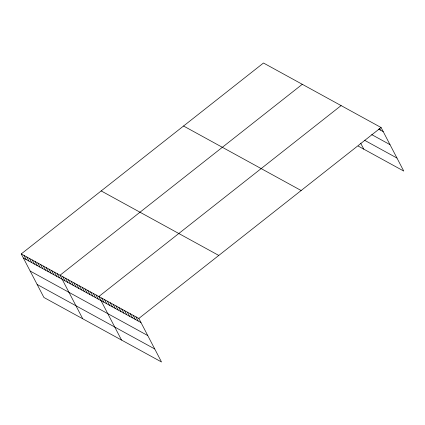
<?xml version="1.0" encoding="UTF-8"?>
<svg xmlns="http://www.w3.org/2000/svg" width="425" height="425" viewBox="0 0 425 425"><rect width="100%" height="100%" fill="white"/><g stroke="black" fill="none" stroke-linecap="round" stroke-linejoin="round"><path stroke-width="0.64" d="M21.25 253.932L138.847 318.442L161.516 361.988L43.918 297.479L21.25 253.932L263.484 63.012L381.082 127.521L403.75 171.068L358.222 146.094M302.292 84.299L60.058 275.219L82.726 318.766M341.1 105.586L98.866 296.507L121.534 340.058M138.847 318.442L381.082 127.521M378.643 129.11L383.212 131.617M371.71 134.608L389.991 144.638M364.416 140.192L396.971 158.047M183.547 126.012L301.144 190.522M101.187 190.926L218.785 255.436M23.38 258.028L140.978 322.538M30.159 271.049L147.757 335.559M37.14 284.463L154.737 348.973M379.445 128.297L380.359 130.05M360.66 143.167L363.768 149.133M135.989 316.875L138.125 320.971M133.137 315.308L135.267 319.403M130.278 313.74L132.409 317.836M127.42 312.173L129.556 316.274M124.567 310.606L126.698 314.707M121.709 309.044L123.845 313.14M118.857 307.477L120.987 311.573M115.998 305.91L118.134 310.006M113.146 304.342L115.276 308.438M110.287 302.775L112.418 306.871M107.429 301.208L109.565 305.304M104.577 299.641L106.707 303.737M101.718 298.074L103.854 302.17M96.093 294.987L98.223 299.083M93.319 293.468L95.455 297.564M90.546 291.948L92.682 296.044M87.778 290.424L89.909 294.525M85.005 288.904L87.136 293M82.232 287.385L84.363 291.481M79.459 285.866L81.595 289.962M76.686 284.346L78.822 288.442M73.918 282.822L76.048 286.918M71.145 281.302L73.275 285.398M68.372 279.783L70.507 283.879M65.599 278.263L67.734 282.359M62.831 276.739L64.961 280.84M57.285 273.7L59.415 277.796M54.512 272.181L56.647 276.277M51.738 270.656L53.874 274.757M48.971 269.137L51.101 273.233M46.197 267.617L48.328 271.713M43.424 266.098L45.56 270.194M40.651 264.578L42.787 268.674M37.883 263.054L40.014 267.15M35.11 261.534L37.241 265.63M32.337 260.015L34.473 264.111M29.564 258.496L31.7 262.592M26.796 256.971L28.927 261.072M24.023 255.452L26.153 259.548"/></g></svg>
